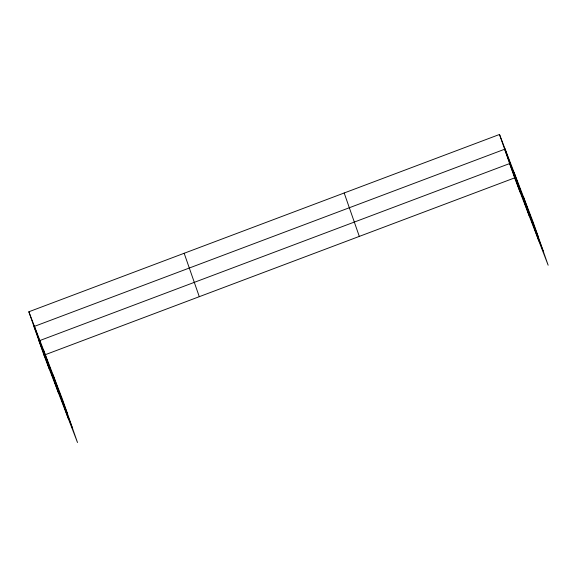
<?xml version="1.0" encoding="UTF-8"?>
<svg xmlns="http://www.w3.org/2000/svg" width="577" height="577" viewBox="0 0 577 577"><rect width="100%" height="100%" fill="white"/><g stroke="black" fill="none" stroke-linecap="round" stroke-linejoin="round"><path stroke-width="0.87" d="M28.85 311.782L62.374 399.111L77.498 442.53L43.975 355.194L28.85 311.782L499.502 134.47L533.025 221.806L548.15 265.218L514.626 177.889L499.502 134.47M43.975 355.194L514.626 177.889M538.168 236.563L504.644 149.234L33.993 326.539L67.516 413.875M543.159 250.894L509.635 163.558L38.984 340.87L72.507 428.199M523.743 197.622L538.868 241.042M514.179 172.711L529.304 216.13M504.897 148.534L520.021 191.946M344.188 192.985L359.312 236.397M184.164 253.267L199.289 296.686M53.091 374.935L68.216 418.347M43.527 350.023L58.652 393.435M34.245 325.846L49.37 369.258"/></g></svg>
